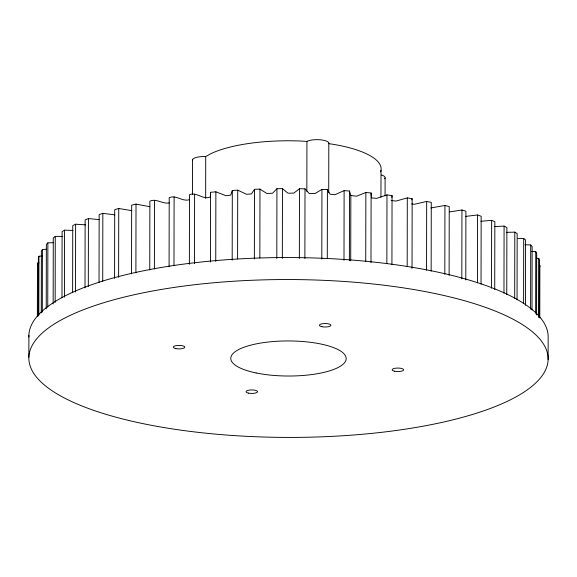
<?xml version="1.0" encoding="UTF-8"?>
<svg xmlns="http://www.w3.org/2000/svg" width="577" height="577" viewBox="0 0 577 577"><rect width="100%" height="100%" fill="white"/><g stroke="black" fill="none" stroke-linecap="round" stroke-linejoin="round"><path stroke-width="0.87" d="M28.85 357.336L28.886 335.352M37.368 316.679L37.462 263.09L39.005 262.91M38.277 315.987L38.385 257.926L38.926 256.253L42.107 255.979M38.825 315.208L38.926 256.253M41.263 312.77L41.371 251.139L42.409 249.488L46.47 249.257M42.301 312.013L42.409 249.488M46.232 308.774L46.348 244.46L47.869 242.845L53.632 242.679M47.754 307.159L47.869 242.845M53.156 304.05L53.272 237.948L55.269 236.382L62.698 236.419M55.154 302.478L55.269 236.382M61.984 297.754L62.1 231.658L64.545 230.151L72.998 230.447M64.429 297.141L64.545 230.151M72.63 292.626L72.745 225.636L75.63 224.201L85.713 224.864M75.508 292.085L75.63 224.201M85.014 287.808L85.129 219.924L88.425 218.575L99.129 219.613M88.31 286.459L88.425 218.575M99.035 282.463L99.157 214.579L102.836 213.331L114.837 214.882M102.72 281.215L102.836 213.331M114.585 278.424L114.708 209.646L118.739 208.499L131.808 210.655M118.624 277.277L118.739 208.499M131.534 273.931L131.657 205.152L136.013 204.121L149.933 206.703M135.898 272.899L136.013 204.121M149.753 269.921L149.869 201.142C156.497 198.091 162.786 204.46 169.393 202.866M154.398 269.012L154.521 200.233M169.083 266.423L169.205 197.644C176.158 194.629 182.346 201.878 189.263 199.743M173.98 265.651L174.103 196.872M189.371 264.367L189.494 194.694C196.851 191.679 203.061 200.219 210.345 196.988M192.458 194.536L192.516 159.735M194.485 263.725L194.608 194.06M205.657 198.488L205.729 156.547L210.316 153.944A92.32 28.071 0.1 0 1 299.362 140.976L306.928 141.401A11.8 3.585 0.1 0 1 320.841 139.843A11.8 3.585 0.1 0 1 328.811 143.666L332.381 144.171A92.32 28.071 0.1 0 1 380.647 171.845M210.468 261.98L210.591 192.307L215.87 191.809L225.939 195.711L230.692 195.163L232.307 190.511L237.717 190.158L246.603 194.312L251.5 193.894L254.479 189.306L259.975 189.105L266.617 193.338L267.605 193.483L272.604 193.201L276.931 188.715L282.463 188.665L287.829 193.064L288.781 193.23L293.837 193.086L299.477 188.744L305.002 188.838L309.056 193.36L309.95 193.555L315.035 193.555L321.93 189.379L327.411 189.631L330.116 194.24L334.977 194.701L344.116 190.626L349.503 191.023L350.845 195.516L350.722 260.891M215.748 261.482L215.87 191.809M232.185 260.177L232.307 190.511M237.594 258.936L237.717 190.158M254.363 258.979L254.479 189.306M259.852 257.883L259.975 189.105M276.809 258.388L276.931 188.715M282.341 258.337L282.463 188.665M299.355 258.409L299.477 188.744M304.88 258.51L305.002 188.838M306.841 191.369L306.928 141.401M321.807 259.051L321.93 189.379M327.289 258.402L327.411 189.631M328.724 192.747L328.811 143.666M343.993 260.299L344.116 190.626M349.381 260.696L349.503 191.023M365.739 261.251L365.861 192.473L371.105 193.014L371.271 196.151M370.989 262.686L371.105 193.014M380.957 197.211L381.008 170.439M385.075 195.798L385.104 177.954M386.857 263.682L386.979 194.903L392.05 195.589L391.927 264.36M407.189 266.675L407.304 197.897L412.158 198.719L412.036 268.384M426.562 270.209L426.677 201.431L431.271 202.383L431.149 271.161M444.824 274.255L444.939 205.484L430.875 207.936M449.115 275.323L449.238 206.552L444.939 205.484M461.824 278.785L461.946 210.006L449.627 211.896M465.79 279.968L465.906 211.189L461.946 210.006M477.431 282.86L477.547 214.976L465.459 216.425M481.038 284.144L481.153 216.26L477.547 214.976M491.517 288.233L491.64 220.349L480.872 221.287M494.727 289.611L494.85 221.727L491.64 220.349M503.973 293.073L504.089 226.083L494.842 226.595M506.765 294.53L506.887 227.54L504.089 226.083M514.691 298.23L514.807 232.134L506.339 232.351M517.05 299.759L517.165 233.656L514.807 232.134M523.591 303.646L523.7 238.445L517.915 238.388M525.488 305.233L525.597 240.025L523.7 238.445M530.595 309.279L530.71 244.973L524.955 244.756M532.016 310.015L532.131 246.595L530.71 244.973M535.651 313.289L535.759 251.659L531.713 251.392M536.596 314.948L536.697 253.317L535.759 251.659M538.723 317.4L538.824 258.453L536.451 258.229M539.17 317.292L539.271 260.133L538.824 258.453M539.783 317.999L539.877 265.297L539.827 266.985M548.114 359.622A259.643 78.941 0.1 0 0 160.745 289.553A259.643 78.941 0.1 0 0 156.583 426.266A259.643 78.941 0.1 0 0 548.114 359.622L548.15 337.632A259.643 78.941 0.1 0 0 288.204 257.551A259.643 78.941 0.1 0 0 28.893 337.004M37.411 264.771L37.462 263.09M350.845 195.516L356.615 196.202L365.861 192.473M391.848 197.348L392.05 195.589M210.591 192.307L210.302 196.815M411.675 199.88L412.158 198.719M386.979 194.903L376.666 198.365L371.299 197.853M407.304 197.897L396.017 201.063L391.242 200.522M426.677 201.431L414.495 204.272L411.646 203.933M192.574 160.55A11.764 3.577 0.1 0 1 205.729 156.547M381.397 174.99A11.771 3.577 0.1 0 1 384.578 178.726M256.109 372.951A57.7 17.541 0.1 0 0 346.027 359.832A57.7 17.541 0.1 0 0 263.307 342.659A57.7 17.541 0.1 0 0 256.109 372.951M175.877 348.616A5.77 1.753 0.1 0 0 184.828 347.275A5.77 1.753 0.1 0 0 176.497 345.58A5.77 1.753 0.1 0 0 175.877 348.616M321.966 326.726A5.77 1.753 0.1 0 0 330.917 325.392A5.77 1.753 0.1 0 0 322.586 323.697A5.77 1.753 0.1 0 0 321.966 326.726M248.622 393.146A5.77 1.753 0.1 0 0 257.566 391.805A5.77 1.753 0.1 0 0 249.235 390.11A5.77 1.753 0.1 0 0 248.622 393.146M394.517 371.22A5.77 1.753 0.1 0 0 403.633 369.987A5.77 1.753 0.1 0 0 395.526 368.198A5.77 1.753 0.1 0 0 394.517 371.22"/></g></svg>
